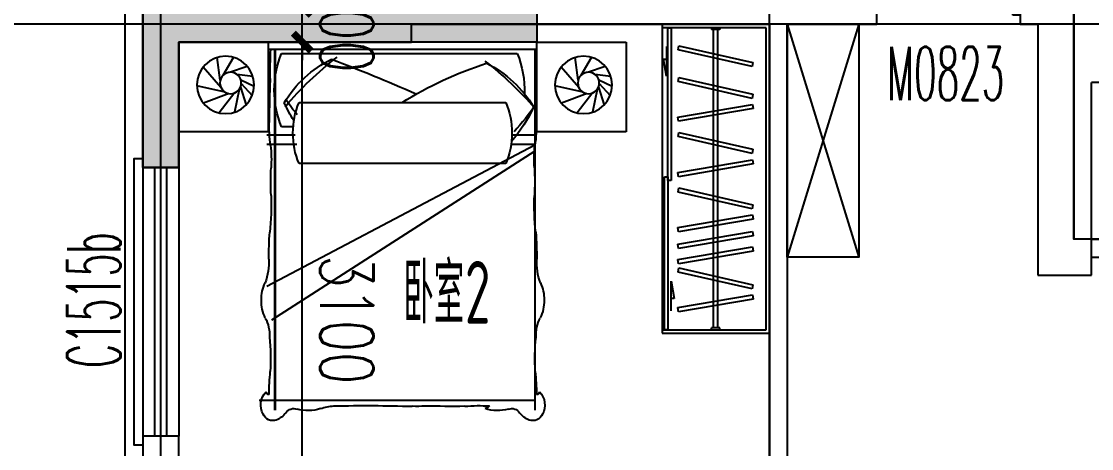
# Model space of a CAD drawing. Extents: x -129588 to 17450, y 1144 to 109436.
# Drawn here: x -44893 to -38914, y 81530 to 83913 of the extents above; entities that cross this region are included whole.
import ezdxf

# ---------------------------------------------------------------- set-up
doc = ezdxf.new("R2010")
doc.units = 0
doc.header["$LTSCALE"] = 1000
doc.header["$MEASUREMENT"] = 0
doc.linetypes.add('DASH', pattern=[0.35, 0.25, -0.1])
for name, color, linetype, plot in [('A-area(算全面积)', 21, 'Continuous', False), ('A-area(算半面积)', 23, 'Continuous', False), ('A-FUR', 8, 'Continuous', False)]:
    doc.layers.add(name, color=color, linetype=linetype, plot=plot)
for name, color, linetype in [('A-外装饰线脚', 7, 'Continuous'), ('A-第三道尺寸线', 105, 'Continuous'), ('A-线脚看线', 9, 'Continuous'), ('DOTE', 16, 'Continuous'), ('PUB_HATCH', 8, 'Continuous'), ('PUB_TEXT', 7, 'Continuous'), ('WALL', 2, 'Continuous'), ('WINDOW', 4, 'Continuous'), ('WINDOW_TEXT', 7, 'Continuous'), ('剪力墙', 6, 'Continuous')]:
    doc.layers.add(name, color=color, linetype=linetype)
doc.styles.add('_TCH_DIM_T3', font='SIMPLEX.shx', dxfattribs={"width": 0.705882, "bigfont": 'GBCBIG.shx'})
doc.styles.add('_TCH_WINDOW', font='SIMPLEX.shx', dxfattribs={"width": 0.7, "height": 3.5, "bigfont": 'GBCBIG.shx'})
doc.styles.get("Standard").update_dxf_attribs({"font": 'gbenor.shx', "width": 0.7, "bigfont": 'gbcbig.shx'})
doc.dimstyles.new('_TCH_ARCH&&100', dxfattribs={"dimtxt": 297.5, "dimasz": 100, "dimexe": 250, "dimexo": 300, "dimgap": 100, "dimtad": 1, "dimdec": 0, "dimzin": 0, "dimdsep": 46, "dimtxsty": '_TCH_DIM_T3', "dimblk": 'ARCHTICK', "dimcen": 0.09, "dimclrt": 7, "dimazin": 2, "dimtfac": 1, "dimtdec": 0, "dimtix": 1, "dimtmove": 2, "dimatfit": 3, "dimfxl": 0, "dimtolj": 1, "dimtzin": 0, "dimarcsym": 0})

# ---------------------------------------------------------------- blocks, each defined once
blk = doc.blocks.new('zhouxianssceng0329')
at = {"layer": 'DOTE'}
for p, q in [((-44113.7, 132089.9), (-44113.7, 156469.4)), ((-40713.7, 132089.9), (-40713.7, 156469.4)), ((5501.3, 143298.2), (-44988.6, 143298.2))]:
    blk.add_line(p, q, dxfattribs=at)
blk = doc.blocks.new('jgjlq030328')
at = {"layer": 'PUB_HATCH'}
blk.add_hatch(color=256, dxfattribs=at).paths.add_polyline_path([(-290535, 16011.9), (-290535, 16911.9), (-288335, 16911.9), (-288335, 16711.9), (-290335, 16711.9), (-290335, 16011.9)])
at = {"layer": '剪力墙'}
blk.add_lwpolyline([(-290535, 16011.9), (-290535, 16911.9), (-288335, 16911.9), (-288335, 16711.9), (-290335, 16711.9), (-290335, 16011.9)], close=True, dxfattribs=at)
blk = doc.blocks.new('床-次')
for p, q in [((0, 1250), (-500, 1250)), ((-500, 1250), (-500, 750)), ((0, 750), (0, 1250)), ((-230.3, 1099.5), (-298, 1160.7)), ((-211.2, 1097.1), (-246.7, 1171.4)), ((-179.1, 1074.2), (-189.7, 1163.7)), ((-264.8, 1087), (-391.3, 1061.6)), ((-251.5, 1094.8), (-351.2, 1125.9)), ((-168.5, 1032.8), (-133.7, 1131.8)), ((-281.6, 1064.1), (-395.4, 976.5)), ((-287.6, 1032.1), (-341.4, 888.3)), ((-185.3, 997.5), (-85.7, 1056.5)), ((-279.8, 1009.2), (-244.4, 851.5)), ((-253.8, 985.3), (-140.1, 886)), ((-212.8, 981.5), (-86.3, 964.7)), ((-40, 738.5), (-2054.4, 738.5)), ((-40, 738.5), (-2054.4, 738.5)), ((-1999.7, 738.5), (-1999.7, -801.2)), ((-608.2, 738.5), (-1552.4, -732.5)), ((-575.1, 738.5), (-1363.6, -758.2)), ((-570.6, 738.5), (-570.6, 606)), ((-519.8, 738.5), (-519.8, 615.5)), ((-500, 750), (0, 750)), ((-40, -750), (-40, 750)), ((-40, 750), (0, 750)), ((0, 750), (0, -750)), ((-63, -675.7), (-63, 640.9)), ((-678.3, 577.3), (-678.3, -578.2)), ((-336.3, -578.2), (-336.3, 577.3)), ((-570.6, -590.9), (-570.6, -758.2)), ((-519.8, -600.4), (-519.8, -758.2)), ((-473.4, -610.8), (-473.4, -675.7)), ((-40, -711.5), (-2054.4, -711.5)), ((-40, -715.5), (-2054.4, -715.5)), ((0, -750), (-500, -750)), ((-500, -750), (-500, -1250)), ((0, -750), (-40, -750)), ((0, -1250), (0, -750)), ((-211.2, -902.9), (-246.7, -828.6)), ((-179.1, -925.8), (-189.7, -836.3)), ((-251.5, -905.2), (-351.2, -874.1)), ((-230.3, -900.5), (-298, -839.3)), ((-168.5, -967.2), (-133.7, -868.2)), ((-281.6, -935.9), (-395.4, -1023.5)), ((-264.8, -913), (-391.3, -938.4)), ((-185.3, -1002.5), (-85.7, -943.5)), ((-287.6, -967.9), (-341.4, -1111.7)), ((-279.8, -990.8), (-244.4, -1148.5)), ((-253.8, -1014.7), (-140.1, -1114)), ((-212.8, -1018.5), (-86.3, -1035.3)), ((-500, -1250), (0, -1250))]:
    blk.add_line(p, q)
for centre, radius in [((-239.3, 1011.5), 160), ((-228.1, 1039.5), 60), ((-239.3, -988.5), 160), ((-228.1, -960.5), 60)]:
    blk.add_circle(centre, radius)
for centre, radius, start, end in [((-2050.6, 726), 61.8, 114.65516, 197.05817), ((-2025.4, 689.2), 106, 45.78413, 118.72126), ((-1447.1, 581), 209.9, 87.96316, 116.12762), ((-1430.8, 599), 192, 63.04698, 92.64916), ((-1950.6, 749.2), 16, 93.39574, 183.44183), ((-1965.7, -466.9), 1215.2, 83.96781, 90.04075), ((-1770.2, 1899.8), 1160.2, 266.64954, 276.11997), ((-1636.1, 955.2), 209.3, 267.15615, 297.45765), ((-1225.8, 1105.3), 355.3, 250.60635, 272.32801), ((-1221.3, -1525.3), 2275.6, 85.96877, 89.74947), ((-909.2, 2045.3), 1309.4, 263.33019, 272.35813), ((-778.2, -773.7), 1512.6, 87.0776, 92.9224), ((-655.9, 1541.2), 805.5, 266.782, 275.59148), ((-480.7, 163.8), 583.8, 86.03666, 99.53314), ((-58.4, 47), 749.3, 113.83469, 131.46224), ((532.5, -530), 1548.8, 124.57489, 131.88808), ((-774.9, -20652.4), 21401.2, 88.49238, 89.10433), ((-1546.8, -636.7), 1810.6, 37.31306, 49.42063), ((-689.8, 185.7), 637.9, 26.40883, 59.00025), ((-160, -2198.1), 2939.9, 87.66163, 91.01156), ((-1983, 763.6), 138.4, 203.70607, 231.95597), ((-268.2, 142.5), 539, 67.62117, 92.10241), ((-2098.3, 610.2), 53.6, 340.23108, 55.86441), ((-507.3, 161.9), 449.1, 67.62117, 112.37883), ((-1819.9, 531), 236, 164.99871, 197.18078), ((-2002.9, 452.2), 43.4, 129.07345, 167.94605), ((-2962.5, 430.3), 933.9, 354.95264, 3.41649), ((-2185.6, 1136.9), 2172.2, 328.3558, 342.10444), ((5743.4, 272.5), 7776, 179.44258, 181.07566), ((-1219.9, 79.3), 812.7, 176.67233, 181.72422), ((-7673.2, -3224.4), 8087.9, 20.45865, 24.04845), ((-9950.5, -199.5), 7922.3, 358.6733, 1.8401), ((-2329.2, -362.3), 299.6, 341.30518, 356.04213), ((-1523.8, 732.7), 1810.6, 309.96455, 322.68694), ((-666.8, -113.7), 637.9, 300.99975, 333.59117), ((-1819.9, -528), 236, 162.81922, 195.00129), ((-2098.3, -607.2), 53.6, 304.13559, 19.76892), ((-507.3, -162.9), 449.1, 247.62117, 292.37883), ((555.5, 626), 1548.8, 231.63721, 235.42511), ((-1983, -760.6), 138.4, 128.04403, 156.29393), ((-35.4, 25), 749.3, 237.46377, 246.16531), ((-2050.6, -723), 61.8, 162.94183, 245.34484), ((-268.2, -177.3), 539, 247.62117, 292.37883), ((-2025.4, -686.2), 106, 241.27874, 314.21587), ((-1950.6, -746.2), 16, 176.55817, 266.60426), ((-1965.7, 469.9), 1215.2, 269.95925, 276.03219), ((-1770.2, -1896.8), 1160.2, 83.88003, 93.35046), ((-1636.1, -952.2), 209.3, 62.54235, 92.84385), ((-1447.1, -578), 209.9, 243.87238, 272.03684), ((-1430.8, -596), 192, 267.35084, 296.95302), ((-1225.8, -1102.3), 355.3, 87.67199, 109.39365), ((-1221.3, 1528.3), 2275.6, 270.25053, 274.03123), ((-909.2, -2042.3), 1309.4, 87.64187, 96.66981), ((-778.2, 776.7), 1512.6, 267.0776, 272.9224), ((-655.9, -1538.2), 805.5, 84.40852, 93.218), ((-480.7, -160.8), 583.8, 260.46686, 273.96334), ((-774.9, 20655.4), 21401.2, 270.89567, 271.50762), ((-160, 2201.1), 2939.9, 268.98844, 272.33837)]:
    blk.add_arc(centre, radius, start, end)
at = {"text_generation_flag": 4, "width": 0.8, "flags": 9}
for tag, p in [('XSIZE', (-239.3, 1011.5)), ('YSIZE', (-239.3, 1011.5)), ('XSIZE', (-239.3, -988.5)), ('YSIZE', (-239.3, -988.5))]:
    blk.add_attdef(tag, p, '', height=0.5, rotation=180, dxfattribs=at)
blk = doc.blocks.new('u5g')
at = {"color": 8, "linetype": 'DASH', "ltscale": 20}
for p, q in [((10502.8, 151826.4), (10512.8, 151826.4)), ((10512.8, 151826.4), (10512.8, 151776.4)), ((12177.7, 151813.9), (10512.8, 151813.9)), ((12187.8, 151826.4), (12177.7, 151826.4)), ((12177.7, 151826.4), (12177.7, 151776.4)), ((10502.8, 151776.4), (10512.8, 151776.4)), ((12177.7, 151788.9), (10512.8, 151788.9)), ((12187.8, 151776.4), (12177.7, 151776.4))]:
    blk.add_line(p, q, dxfattribs=at)
at = {"color": 8, "ltscale": 20}
for p, q in [((11917.6, 151531.4), (12012.7, 151550.3)), ((12082.8, 151531.4), (11917.6, 151531.4)), ((12012.7, 151550.3), (12012.7, 151531.4)), ((10607.7, 151503.4), (10772.9, 151503.4)), ((10772.9, 151503.4), (10677.8, 151484.5)), ((10677.8, 151484.5), (10677.8, 151503.4))]:
    blk.add_line(p, q, dxfattribs=at)
at = {"linetype": 'DASH', "ltscale": 20}
for points in [[(12207.8, 152126.4), (10482.8, 152126.4), (10482.8, 151476.4), (12207.8, 151476.4)], [(10502.8, 151531.4), (11355.3, 151531.4), (11355.3, 151511.4), (10502.8, 151511.4)], [(11335.3, 151511.4), (12187.8, 151511.4), (12187.8, 151491.4), (11335.3, 151491.4)]]:
    blk.add_lwpolyline(points, close=True, dxfattribs=at)
blk.add_lwpolyline([(12187.8, 151476.4), (12187.8, 152106.4), (10502.8, 152106.4), (10502.8, 151476.4)], dxfattribs=at)
at = {"color": 8, "linetype": 'DASH', "ltscale": 20}
for points in [[(10603.3, 151578.7), (10696.8, 152026.6), (10719.8, 152021.8), (10626.3, 151573.9)], [(10780.1, 151578.7), (10873.6, 152026.6), (10896.6, 152021.8), (10803.1, 151573.9)], [(11001.3, 151572.3), (10930.5, 152024.3), (10953.7, 152028), (11024.5, 151576)], [(11087.5, 151578.7), (11181, 152026.6), (11204, 152021.8), (11110.4, 151573.9)], [(11310.5, 151572.3), (11239.7, 152024.3), (11262.9, 152028), (11333.7, 151576)], [(11396.6, 151578.7), (11490.1, 152026.6), (11513.1, 152021.8), (11419.6, 151573.9)], [(11617.8, 151572.3), (11547, 152024.3), (11570.2, 152028), (11641, 151576)], [(11711, 151572.3), (11640.2, 152024.3), (11663.4, 152028), (11734.2, 151576)], [(11796.6, 151572.3), (11725.8, 152024.3), (11749, 152028), (11819.8, 151576)], [(11842.7, 151578.7), (11936.3, 152026.6), (11959.3, 152021.8), (11865.7, 151573.9)], [(12064, 151572.3), (11993.2, 152024.3), (12016.4, 152028), (12087.2, 151576)]]:
    blk.add_lwpolyline(points, close=True, dxfattribs=at)
blk = doc.blocks.new('$DorLib2D$00000001')
for p, q in [((0.45, 0.975), (0.5, 0.975)), ((0.45, 0), (0.45, 0.975)), ((0.5, 0), (0.5, 0.975)), ((0.5, 0), (0.45, 0))]:
    blk.add_line(p, q)
at = {"lineweight": 13}
blk.add_arc((0.475, 0), 0.975, 91.46928, 180, dxfattribs=at)
blk = doc.blocks.new('$TCHSYS$WIN2D')
for p, q in [((-0.5, 0.5), (0.5, 0.5)), ((-0.5, 0.5), (-0.5, -0.5)), ((0.5, 0.5), (0.5, -0.5)), ((0.5, 0.1667), (-0.5, 0.1667)), ((0.5, -0.1667), (-0.5, -0.1667)), ((-0.5, -0.5), (0.5, -0.5))]:
    blk.add_line(p, q)
blk = doc.blocks.new('_ArchTick')
at = {"color": 0, "linetype": 'ByBlock', "const_width": 0.4}
blk.add_lwpolyline([(-0.5, -0.5), (0.5, 0.5)], dxfattribs=at)
blk = doc.blocks.new('*D1007')
at = {"layer": 'A-第三道尺寸线', "color": 0, "lineweight": -2, "transparency": 16777216}
for p, q in [((-7380.8, 169434.8), (-7380.8, 169534.8)), ((-7770.7, 169434.8), (-7130.8, 169434.8)), ((-7380.8, 169234.6), (-7380.8, 169434.8)), ((-7770.7, 169234.6), (-7130.8, 169234.6)), ((-7380.8, 169234.6), (-7380.8, 169134.6))]:
    blk.add_line(p, q, dxfattribs=at)
at = {"layer": 'Defpoints', "color": 0, "transparency": 16777216}
for p in [(-8070.7, 169434.8), (-7380.8, 169434.8), (-8070.7, 169234.6)]:
    blk.add_point(p, dxfattribs=at)
at = {"layer": 'A-第三道尺寸线', "color": 0, "lineweight": -2, "transparency": 16777216, "xscale": 100, "yscale": 100, "zscale": 100}
for p, rotation in [((-7380.8, 169434.8), 270.0004006943688), ((-7380.8, 169234.6), 90.00040069436872)]:
    blk.add_blockref('_ArchTick', p, dxfattribs=dict(at, rotation=rotation))
at = {"layer": 'A-第三道尺寸线', "color": 7, "transparency": 16777216, "insert": (-7132, 169334.7), "char_height": 297.5, "attachment_point": 5, "rotation": 270.0004, "style": '_TCH_DIM_T3'}
blk.add_mtext('\\A1;200', dxfattribs=at)
blk = doc.blocks.new('*D1008')
at = {"layer": 'A-第三道尺寸线', "color": 0, "lineweight": -2, "transparency": 16777216}
for p, q in [((-7770.7, 169234.6), (-7130.8, 169234.6)), ((-7380.7, 166134.8), (-7380.8, 169234.6)), ((-7770.7, 166134.8), (-7130.7, 166134.8))]:
    blk.add_line(p, q, dxfattribs=at)
at = {"layer": 'Defpoints', "color": 0, "transparency": 16777216}
for p in [(-8070.7, 169234.6), (-7380.8, 169234.6), (-8070.7, 166134.8)]:
    blk.add_point(p, dxfattribs=at)
at = {"layer": 'A-第三道尺寸线', "color": 0, "lineweight": -2, "transparency": 16777216, "xscale": 100, "yscale": 100, "zscale": 100}
for p, rotation in [((-7380.8, 169234.6), 90.00040069436868), ((-7380.7, 166134.8), 270.0004006943687)]:
    blk.add_blockref('_ArchTick', p, dxfattribs=dict(at, rotation=rotation))
at = {"layer": 'A-第三道尺寸线', "color": 7, "transparency": 16777216, "insert": (-7132, 167684.7), "char_height": 297.5, "attachment_point": 5, "rotation": 270.0004, "style": '_TCH_DIM_T3'}
blk.add_mtext('\\A1;3100', dxfattribs=at)
blk = doc.blocks.new('ssxianjiao0329')
at = {"layer": 'A-线脚看线'}
blk.add_lwpolyline([(-44213.7, 140948.2), (-44263.7, 140948.2), (-44263.7, 142548.2), (-44213.7, 142548.2)], dxfattribs=at)
blk = doc.blocks.new('a2huxing0322')
at = {"layer": 'A-FUR'}
for points in [[(-4670.7, 169334.8), (-4270.7, 168034.8)], [(-4270.7, 169334.8), (-4670.7, 168034.8)]]:
    blk.add_lwpolyline(points, dxfattribs=at)
blk.add_lwpolyline([(-4670.7, 169334.8), (-4270.7, 169334.8), (-4270.7, 168034.8), (-4670.7, 168034.8)], close=True, dxfattribs=at)
at = {"layer": 'WALL'}
for p, q in [((-3070.7, 171434.8), (-3070.7, 169334.8)), ((-8270.7, 169434.8), (-8270.7, 169234.8)), ((-4170.7, 169334.8), (-4170.7, 169434.8)), ((-3370.7, 169434.8), (-3370.7, 169334.8)), ((-6770.7, 169334.8), (-4770.7, 169334.8)), ((-6770.7, 169234.8), (-6770.7, 169334.8)), ((-4770.7, 169334.8), (-4770.7, 166134.8)), ((-4670.7, 169334.8), (-4170.7, 169334.8)), ((-4670.7, 169334.8), (-4670.7, 166034.8)), ((-3370.7, 169334.8), (-3270.7, 169334.8)), ((-3270.7, 169334.8), (-3270.7, 167934.8)), ((-3070.7, 169334.8), (-3070.7, 168134.8)), ((-8270.7, 169234.8), (-8270.7, 169234.8)), ((-8270.7, 169234.8), (-8270.7, 168534.8)), ((-8070.7, 168534.8), (-8070.7, 169234.8)), ((-8070.7, 169234.8), (-6770.7, 169234.8)), ((-8270.7, 168534.8), (-8070.7, 168534.8)), ((-2970.7, 168134.8), (-3070.7, 168134.8)), ((-2970.7, 167934.8), (-2970.7, 168134.8)), ((-3270.7, 167934.8), (-2970.7, 167934.8)), ((-8070.7, 167034.8), (-8270.7, 167034.8)), ((-8270.7, 167034.8), (-8270.7, 166034.8)), ((-8070.7, 166134.8), (-8070.7, 167034.8))]:
    blk.add_line(p, q, dxfattribs=at)
at = {"layer": 'WINDOW'}
blk.add_line((-2970.7, 168134.8), (-1970.7, 168134.8), dxfattribs=at)
at = {"layer": 'A-FUR', "yscale": 0.9231000000145286, "rotation": 270}
blk.add_blockref('u5g', (-145198.6, 179817.3), dxfattribs=at)
at = {"layer": 'A-FUR', "extrusion": (4.56361e-07, 1.25171e-07, -1), "zscale": -1.000000000000014, "rotation": 90}
blk.add_blockref('床-次', (6820.7, 169234.6), dxfattribs=at)
at = {"layer": 'WINDOW'}
ref = blk.add_blockref('$DorLib2D$00000001', (-3770.7, 169384.8), dxfattribs=dict(at, xscale=800, yscale=800, zscale=800))
ref.add_attrib('A', 'M0823', (-4113.7, 168911), dxfattribs={"layer": 'WINDOW_TEXT', "height": 297.5, "style": '_TCH_WINDOW', "width": 0.494118})
ref = blk.add_blockref('$DorLib2D$00000001', (-2470.7, 168034.8), dxfattribs=dict(at, xscale=-1000, yscale=1000, zscale=-1000))
ref.add_attrib('A', 'FDM1023', (-2936.2, 167511), dxfattribs={"layer": 'WINDOW_TEXT', "height": 297.5, "style": '_TCH_WINDOW', "width": 0.494118})
ref = blk.add_blockref('$TCHSYS$WIN2D', (-8170.7, 167784.8), dxfattribs=dict(at, xscale=1500, yscale=200, zscale=1500, rotation=270))
ref.add_attrib('A', 'C1515b', (-8397, 167417.3), dxfattribs={"layer": 'WINDOW_TEXT', "height": 297.5, "rotation": 90, "style": '_TCH_WINDOW', "width": 0.494118})
at = {"layer": 'PUB_TEXT', "width": 0.7}
for s, height, p in [('卧室', 337.59, (-6816.4, 167663.3)), ('2', 350, (-6472.3, 167663.3))]:
    blk.add_text(s, height=height, dxfattribs=at).set_placement(p)
at = {"layer": 'A-第三道尺寸线'}
for p1, p2, picture, middle in [((-8070.7, 169234.6), (-8070.7, 169434.8), '*D1007', (-7132, 169334.7)), ((-8070.7, 166134.8), (-8070.7, 169234.6), '*D1008', (-7132, 167684.7))]:
    dim = blk.add_aligned_dim(p1=p1, p2=p2, distance=-690, dimstyle='_TCH_ARCH&&100', dxfattribs=at)
    dim.commit()
    dim.dimension.update_dxf_attribs({"geometry": picture, "text_midpoint": middle})

msp = doc.modelspace()

# ---------------------------------------------------------------- block references
msp.add_blockref('zhouxianssceng0329', (0, -59400))
at = {"layer": '剪力墙'}
msp.add_blockref('jgjlq030328', (246321.3, 67086.3), dxfattribs=at)

# ---------------------------------------------------------------- next in the draw order: block references
msp.add_blockref('a2huxing0322', (-35943, -85436.6))

# ---------------------------------------------------------------- next in the draw order: linework, layer by layer
at = {"layer": 'A-area(算全面积)'}
for points in [[(-44213.7, 94298.2), (-44213.7, 85798.2), (-42813.7, 85798.2), (-42813.7, 83998.2), (-44213.7, 83998.2), (-44213.7, 75098.2), (-40813.7, 75098.2), (-37313.7, 75098.2), (-33813.7, 75098.2), (-27213.7, 75098.2)], [(-29813.7, 80998.2), (-31213.7, 80998.2), (-31213.7, 84298.2), (-31813.7, 84298.2), (-31813.7, 84098.2), (-37413.7, 84098.2), (-37413.7, 82698.2), (-39013.7, 82698.2), (-39013.7, 89248.2)]]:
    msp.add_lwpolyline(points, dxfattribs=at)
at = {"layer": 'A-area(算半面积)'}
msp.add_lwpolyline([(-22513.7, 87798.2), (-32413.7, 87798.2), (-32413.7, 87598.2), (-33013.7, 87598.2), (-33013.7, 87798.2), (-36813.7, 87798.2), (-36813.7, 87598.2), (-37213.7, 87598.2), (-37213.7, 84098.2), (-37413.7, 84098.2), (-37413.7, 82698.2), (-39013.7, 82698.2), (-39013.7, 89298.2), (-33813.7, 89298.2), (-33813.7, 89298.2), (-33813.7, 89498.2), (-33013.7, 89498.2), (-33013.7, 89698.2), (-32413.7, 89698.2), (-32413.7, 89498.2), (-22513.7, 89498.2)], dxfattribs=at)
at = {"layer": 'A-外装饰线脚'}
msp.add_lwpolyline([(-40813.7, 74298.2), (-43813.7, 74298.2), (-43813.7, 74998.2), (-44313.7, 74998.2), (-44313.7, 96298.2), (-39913.7, 96298.2), (-39913.7, 96198.2), (-37113.7, 96198.2), (-37113.7, 95498.2), (-36413.7, 95498.2), (-36413.7, 90698.2), (-37113.7, 90698.2), (-37113.7, 90298.2), (-33713.7, 90298.2), (-33713.7, 89548.2)], dxfattribs=at)

# ---------------------------------------------------------------- next in the draw order: block references
msp.add_blockref('ssxianjiao0329', (0, -59400))

doc.saveas('drawing.dxf')
